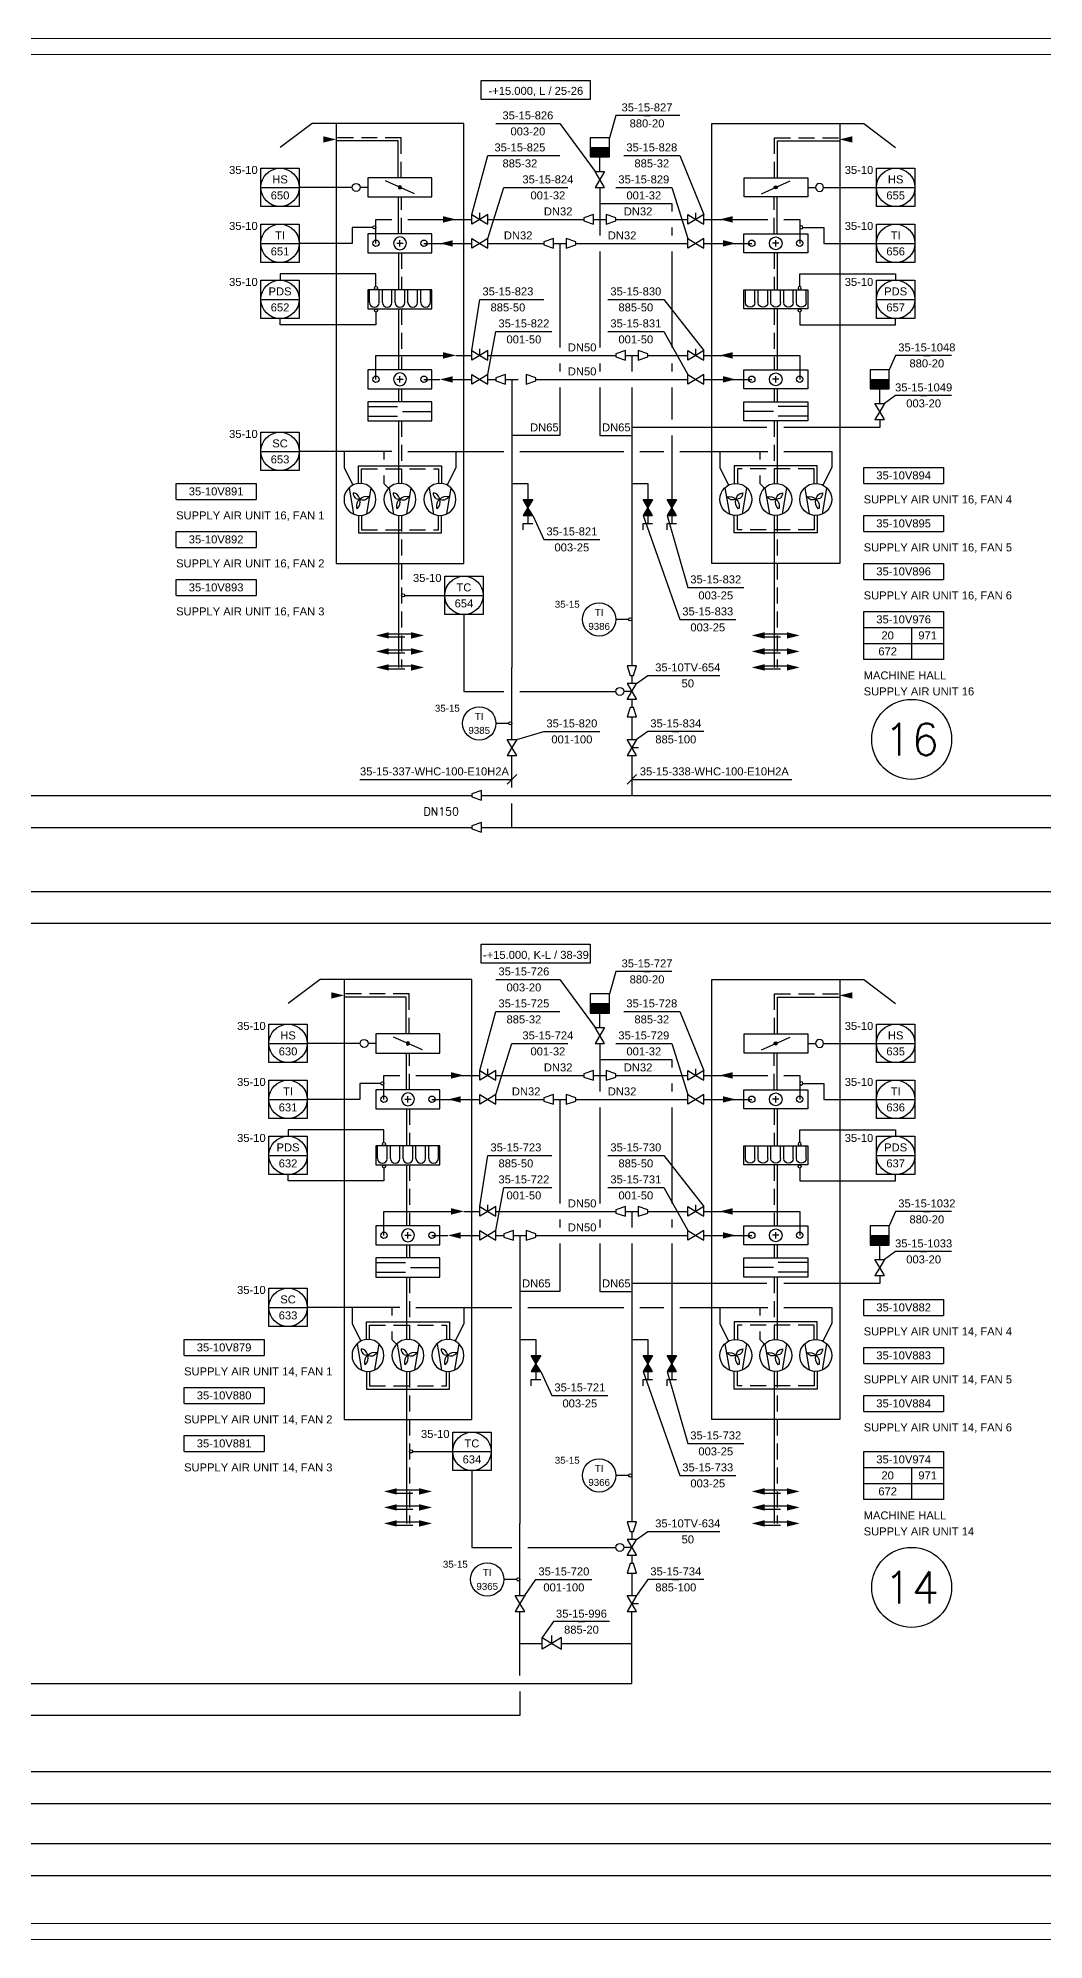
# Model space of a CAD drawing. Header units: millimetres. Extents: x 278 to 9444, y -5 to 599.
# Drawn here: x 5954 to 6269, y 0 to 594 of the extents above; entities that cross this region are included whole.
import ezdxf
from ezdxf.enums import TextEntityAlignment as Align

# ---------------------------------------------------------------- set-up
doc = ezdxf.new("R2010")
doc.units = ezdxf.units.MM
doc.header["$LTSCALE"] = 10
doc.header["$MEASUREMENT"] = 0
doc.linetypes.add('DASHED', pattern=[0.75, 0.5, -0.25])
for name, color, linetype in [('P-A-SHEET', 3, 'Continuous'), ('P-AIR', 7, 'Continuous'), ('P-CVPOS', 7, 'Continuous'), ('P-FAN_POS', 7, 'Continuous'), ('P-FITTINGS', 7, 'Continuous'), ('P-HEATING_WATER', 3, 'Continuous'), ('P-INSTRPOS', 7, 'Continuous'), ('P-INSTRPOS_TEXTS', 7, 'Continuous'), ('P-INSTRU', 7, 'Continuous'), ('P-LINEPOS', 7, 'Continuous'), ('P-OTHER', 7, 'Continuous'), ('P-PUMP_POS', 7, 'Continuous'), ('P-PUMPS', 7, 'Continuous'), ('P-SYMB', 7, 'Continuous'), ('P-TEXT', 7, 'Continuous'), ('P-UNIT', 7, 'Continuous'), ('P-VALVEPOS', 7, 'Continuous'), ('P-VENTS', 7, 'Continuous'), ('P-WATER', 3, 'Continuous')]:
    doc.layers.add(name, color=color, linetype=linetype)
doc.styles.add('ARIAL', font='arial.ttf')
doc.styles.add('ROMANS', font='ROMANS.SHX')

# ---------------------------------------------------------------- blocks, each defined once
blk = doc.blocks.new('P7A5102')
at = {"color": 0, "linetype": 'ByBlock'}
for p, q in [((3, 10), (-3, 10)), ((-3, 10), (-3, -10)), ((3, -10), (3, 10)), ((-1, 0), (1, 0)), ((0, 1), (0, -1)), ((-3, -10), (3, -10))]:
    blk.add_line(p, q, dxfattribs=at)
for start, end in [(90, 270), (270, 90)]:
    blk.add_arc((0, 0), 2, start, end, dxfattribs=at)
blk = doc.blocks.new('P7A5222')
at = {"color": 0, "linetype": 'ByBlock'}
for p, q in [((-1.5, 10), (-1.5, 0.77)), ((1.5, 10), (1.5, 0.77)), ((0, -0.74), (0, -10))]:
    blk.add_line(p, q, dxfattribs=at)
blk.add_lwpolyline([(-3, 10), (-3, -10), (3, -10), (3, 10)], close=True, dxfattribs=at)
blk = doc.blocks.new('P7A0214')
at = {"color": 0, "linetype": 'ByBlock'}
for p, q in [((-3.6, 3.4), (4.6, 2)), ((-3.6, -3.4), (4.6, -2))]:
    blk.add_line(p, q, dxfattribs=at)
blk.add_lwpolyline([(0, 5, 1), (0, -5, 1)], format="xyb", close=True, dxfattribs=at)
for centre, radius, start, end in [((1.93, 2), 2.83, 164.98288, 226.8997), ((-2.2, 0.83), 2.38, 337.75098, 53.61565), ((0.88, -2.55), 2.64, 39.79777, 109.4011), ((0.4, -2.57), 2.53, 99.09028, 170.90972), ((-2, -0.17), 2, 267.13759, 2.86241), ((2, 1.33), 2.44, 214.99202, 292.24902)]:
    blk.add_arc(centre, radius, start, end, dxfattribs=at)
blk = doc.blocks.new('P7A5202')
at = {"linetype": 'Continuous'}
h = blk.add_hatch(color=0, dxfattribs=at)
edge = h.paths.add_edge_path()
edge.add_arc((0, 0), 0.5, 270, 450)
edge.add_arc((0, 0), 0.5, 90, 270)
at = {"color": 0, "linetype": 'ByBlock'}
blk.add_line((-2, -4.5), (2, 4.5), dxfattribs=at)
blk.add_lwpolyline([(3, -9.92), (3, 10.08), (-3, 10.08), (-3, -9.92)], close=True, dxfattribs=at)
at = {"color": 0, "linetype": 'Continuous'}
for start, end in [(90, 270), (270, 90)]:
    blk.add_arc((0, 0), 0.5, start, end, dxfattribs=at)
blk = doc.blocks.new('P7A5106')
at = {"color": 0, "linetype": 'ByBlock'}
for p, q in [((3, 10), (-3, 10)), ((-3, 10), (-3, -10)), ((-1, 9.5), (3, 9.5)), ((-1, 6.5), (3, 6.5)), ((3, -10), (3, 10)), ((-1, 5.5), (3, 5.5)), ((-1, 2.5), (3, 2.5)), ((-1, 1.5), (3, 1.5)), ((-1, -1.5), (3, -1.5)), ((-1, -2.5), (3, -2.5)), ((-1, -5.5), (3, -5.5)), ((-3, -10), (3, -10)), ((-1, -6.5), (3, -6.5)), ((-1, -9.5), (3, -9.5))]:
    blk.add_line(p, q, dxfattribs=at)
for centre in [(-1, 8), (-1, 4), (-1, 0), (-1, -4), (-1, -8)]:
    blk.add_arc(centre, 1.5, 90, 270, dxfattribs=at)
blk = doc.blocks.new('P7A1305')
at = {"color": 0, "linetype": 'ByBlock'}
blk.add_solid([(-4, -1), (-4, 1), (0, 0)], dxfattribs=at)
blk = doc.blocks.new('P7A1210')
at = {"color": 0, "linetype": 'ByBlock'}
blk.add_lwpolyline([(-3, 1.5), (-3, -1.5), (0, -0.5), (0, 0.5)], close=True, dxfattribs=at)
blk = doc.blocks.new('P7A1100')
at = {"color": 0, "linetype": 'ByBlock'}
for points in [[(-3, -1.8), (-3, 1.8), (0, 0)], [(3, -1.8), (3, 1.8), (0, 0)]]:
    blk.add_lwpolyline(points, close=True, dxfattribs=at)
blk = doc.blocks.new('CVR4349')
at = {"color": 0, "linetype": 'Continuous'}
blk.add_lwpolyline([(-1.5, 4.5, -1), (1.5, 4.5, -1), (-1.5, 4.5)], format="xyb", close=True, dxfattribs=at)
blk.add_lwpolyline([(0, 0), (0, 3)], dxfattribs=at)
at = {"layer": 'P-VENTS', "color": 0, "linetype": 'Continuous'}
for points in [[(-3, -1.8), (-3, 1.8), (0, 0)], [(3, -1.8), (3, 1.8), (0, 0)]]:
    blk.add_lwpolyline(points, close=True, dxfattribs=at)
blk = doc.blocks.new('P7A1172')
at = {"color": 0, "linetype": 'ByBlock'}
blk.add_line((0, 0), (0, 2.5), dxfattribs=at)
for points in [[(-3, 1.8), (0, 0), (-3, -1.8)], [(0, 0), (3, -1.8), (3, 1.8)]]:
    blk.add_lwpolyline(points, close=True, dxfattribs=at)
blk = doc.blocks.new('P7A1208')
at = {"color": 0, "linetype": 'ByBlock'}
for p, q in [((-3, 0), (-3, -3)), ((3, -3), (3, 0)), ((-3, -3), (3, -3))]:
    blk.add_line(p, q, dxfattribs=at)
blk.add_lwpolyline([(3, 3), (-3, 3), (-3, 0), (3, 0)], close=True, dxfattribs=at)
blk.add_solid([(-3, 0), (3, 0), (-3, -3), (3, -3)], dxfattribs=at)
blk = doc.blocks.new('PRR4AF3')
h = blk.add_hatch(color=0)
h.dxf.hatch_style = 1
h.paths.add_polyline_path([(-3, -1.8), (-3, 1.8), (0, 0)])
h.paths.add_polyline_path([(3, -1.8), (3, 1.8), (0, 0)])
at = {"layer": 'P-VENTS', "color": 0, "linetype": 'Continuous'}
for points in [[(-3, -1.8), (-3, 1.8), (0, 0)], [(3, -1.8), (3, 1.8), (0, 0)]]:
    blk.add_lwpolyline(points, close=True, dxfattribs=at)
blk = doc.blocks.new('P7A1212')
at = {"color": 0, "linetype": 'ByBlock'}
for p, q in [((0, -1.5), (0, 1.5)), ((2, -1.5), (0, -1.5))]:
    blk.add_line(p, q, dxfattribs=at)
blk = doc.blocks.new('PPI_1204A')
at = {"color": 0, "linetype": 'ByBlock'}
for p, q in [((-6, -6), (-6, 6)), ((-6, 6), (6, 6)), ((6, 6), (6, -6)), ((-6, 0), (6, 0)), ((6, -6), (-6, -6))]:
    blk.add_line(p, q, dxfattribs=at)
blk.add_circle((0, 0), 6, dxfattribs=at)
blk = doc.blocks.new('PPI_0101B')
at = {"color": 0, "linetype": 'ByBlock'}
blk.add_line((0, 1), (0, 5), dxfattribs=at)
blk.add_circle((0, 0.5), 0.5, dxfattribs=at)
blk = doc.blocks.new('PPI_0900A')
at = {"color": 0, "linetype": 'ByBlock'}
blk.add_line((-1, 0), (1, 0), dxfattribs=at)
blk = doc.blocks.new('PPI_1200A')
at = {"color": 0, "linetype": 'ByBlock'}
blk.add_circle((0, 0), 6, dxfattribs=at)
blk = doc.blocks.new('PPI_1000A')
at = {"color": 0, "linetype": 'ByBlock'}
blk.add_line((-1, 0), (1, 0), dxfattribs=at)
blk = doc.blocks.new('PPI_1100A')
at = {"color": 0, "linetype": 'ByBlock'}
blk.add_line((0, 0), (2, 0), dxfattribs=at)
blk = doc.blocks.new('P7A1304')
at = {"color": 0, "linetype": 'ByBlock'}
blk.add_line((1.5, 1.5), (-1.5, -1.5), dxfattribs=at)
blk = doc.blocks.new('PPI_0601A-25')
at = {"color": 0, "linetype": 'ByBlock'}
for p, q in [((0, 0), (25, 0)), ((0, -15), (0, 0)), ((25, 0), (25, -15)), ((0, -5), (25, -5)), ((15, -5), (15, -15)), ((0, -10), (25, -10)), ((25, -15), (0, -15))]:
    blk.add_line(p, q, dxfattribs=at)
blk = doc.blocks.new('PPI_060AA-25')
at = {"color": 0, "linetype": 'ByBlock'}
for p, q in [((0, -5), (0, 0)), ((0, 0), (25, 0)), ((25, 0), (25, -5)), ((0, -5), (25, -5))]:
    blk.add_line(p, q, dxfattribs=at)

msp = doc.modelspace()

# ---------------------------------------------------------------- linework, layer by layer
at = {"layer": 'P-A-SHEET', "color": 7, "const_width": 0.35}
for points in [[(282.5, 0), (9438.5, 0), (9438.5, 594), (282.5, 594)], [(287.5, 5), (9433.5, 5), (9433.5, 589), (287.5, 589)]]:
    msp.add_lwpolyline(points, close=True, dxfattribs=at)
at = {"layer": 'P-AIR', "linetype": 'DASHED'}
for points in [[(6067.92, 550.5), (6067.92, 563), (6047.5, 563)], [(6184.58, 550.5), (6184.58, 563), (6205, 563)], [(6068, 533), (6068, 544.5)], [(6184.5, 533), (6184.5, 544.5)], [(6068, 527.04), (6068, 515.54)], [(6184.5, 527.04), (6184.5, 515.54)], [(6068, 509.54), (6068, 490.54)], [(6184.5, 509.54), (6184.5, 490.54)], [(6068, 484.54), (6068, 480.5)], [(6184.5, 484.54), (6184.5, 480.5)], [(6068, 474.5), (6068, 454.97)], [(6184.5, 474.5), (6184.5, 454.97)], [(6055.5, 455), (6055.5, 459.5), (6079.5, 459.5), (6079.5, 455)], [(6197, 455), (6197, 459.5), (6173, 459.5), (6173, 455)], [(6055.5, 445), (6055.5, 440.5), (6079.5, 440.5), (6079.5, 445)], [(6068, 445), (6068, 397.5)], [(6197, 445), (6197, 440.5), (6173, 440.5), (6173, 445)], [(6185.5, 445), (6185.5, 397.5)], [(6064, 407), (6071, 407)], [(6181.5, 407), (6188.5, 407)], [(6064, 402), (6071, 402)], [(6181.5, 402), (6188.5, 402)], [(6064, 397), (6071, 397)], [(6181.5, 397), (6188.5, 397)], [(6070.42, 283), (6070.42, 295.5), (6050, 295.5)], [(6184.58, 283), (6184.58, 295.5), (6205, 295.5)], [(6070.5, 265.5), (6070.5, 277)], [(6184.5, 265.5), (6184.5, 277)], [(6070.5, 259.54), (6070.5, 248.04)], [(6184.5, 259.54), (6184.5, 248.04)], [(6070.5, 242.04), (6070.5, 223.04)], [(6184.5, 242.04), (6184.5, 223.04)], [(6070.5, 217.04), (6070.5, 213)], [(6184.5, 217.04), (6184.5, 213)], [(6070.5, 207), (6070.5, 187.47)], [(6184.5, 207), (6184.5, 187.47)], [(6058, 187.5), (6058, 192), (6082, 192), (6082, 187.5)], [(6197, 187.5), (6197, 192), (6173, 192), (6173, 187.5)], [(6058, 177.5), (6058, 173), (6082, 173), (6082, 177.5)], [(6070.5, 177.5), (6070.5, 130)], [(6197, 177.5), (6197, 173), (6173, 173), (6173, 177.5)], [(6185.5, 177.5), (6185.5, 130)], [(6066.5, 139.5), (6073.5, 139.5)], [(6181.5, 139.5), (6188.5, 139.5)], [(6066.5, 134.5), (6073.5, 134.5)], [(6181.5, 134.5), (6188.5, 134.5)], [(6066.5, 129.5), (6073.5, 129.5)], [(6181.5, 129.5), (6188.5, 129.5)]]:
    msp.add_lwpolyline(points, dxfattribs=at)
at = {"layer": 'P-AIR'}
for points in [[(6066.92, 550.5), (6066.92, 562), (6047.5, 562)], [(6185.58, 550.5), (6185.58, 562), (6205, 562)], [(6067, 533), (6067, 544.5)], [(6185.5, 533), (6185.5, 544.5)], [(6067, 527.04), (6067, 515.54)], [(6185.5, 527.04), (6185.5, 515.54)], [(6067, 509.54), (6067, 490.54)], [(6185.5, 509.54), (6185.5, 490.54)], [(6067, 484.54), (6067, 480.5)], [(6185.5, 484.54), (6185.5, 480.5)], [(6067, 474.5), (6067, 454.97)], [(6185.5, 474.5), (6185.5, 454.97)], [(6054.5, 455), (6054.5, 460.5), (6080.5, 460.5), (6080.5, 455)], [(6198, 455), (6198, 460.5), (6172, 460.5), (6172, 455)], [(6054.5, 445), (6054.5, 439.5), (6080.5, 439.5), (6080.5, 445)], [(6067, 445), (6067, 397.5)], [(6198, 445), (6198, 439.5), (6172, 439.5), (6172, 445)], [(6184.5, 445), (6184.5, 397.5)], [(6064, 408), (6071, 408)], [(6181.5, 408), (6188.5, 408)], [(6064, 403), (6071, 403)], [(6181.5, 403), (6188.5, 403)], [(6064, 398), (6071, 398)], [(6181.5, 398), (6188.5, 398)], [(6069.42, 283), (6069.42, 294.5), (6050, 294.5)], [(6185.58, 283), (6185.58, 294.5), (6205, 294.5)], [(6069.5, 265.5), (6069.5, 277)], [(6185.5, 265.5), (6185.5, 277)], [(6069.5, 259.54), (6069.5, 248.04)], [(6185.5, 259.54), (6185.5, 248.04)], [(6069.5, 242.04), (6069.5, 223.04)], [(6185.5, 242.04), (6185.5, 223.04)], [(6069.5, 217.04), (6069.5, 213)], [(6185.5, 217.04), (6185.5, 213)], [(6069.5, 207), (6069.5, 187.47)], [(6185.5, 207), (6185.5, 187.47)], [(6057, 187.5), (6057, 193), (6083, 193), (6083, 187.5)], [(6198, 187.5), (6198, 193), (6172, 193), (6172, 187.5)], [(6057, 177.5), (6057, 172), (6083, 172), (6083, 177.5)], [(6069.5, 177.5), (6069.5, 130)], [(6198, 177.5), (6198, 172), (6172, 172), (6172, 177.5)], [(6184.5, 177.5), (6184.5, 130)], [(6066.5, 140.5), (6073.5, 140.5)], [(6181.5, 140.5), (6188.5, 140.5)], [(6066.5, 135.5), (6073.5, 135.5)], [(6181.5, 135.5), (6188.5, 135.5)], [(6066.5, 130.5), (6073.5, 130.5)], [(6181.5, 130.5), (6188.5, 130.5)]]:
    msp.add_lwpolyline(points, dxfattribs=at)
at = {"layer": 'P-CVPOS'}
for points in [[(6141.5, 392.5), (6145, 395), (6167.5, 395)], [(6141.5, 125), (6145, 127.5), (6167.5, 127.5)]]:
    msp.add_lwpolyline(points, dxfattribs=at)
at = {"layer": 'P-HEATING_WATER'}
for points in [[(6130, 552.5), (6130, 557.5)], [(6217.5, 480), (6217.5, 485)], [(6130, 285), (6130, 290)], [(6217.5, 212.5), (6217.5, 217.5)]]:
    msp.add_lwpolyline(points, dxfattribs=at)
at = {"layer": 'P-INSTRPOS'}
for points in [[(6052.5, 547.5), (6036, 547.5)], [(6200, 547.5), (6216.5, 547.5)], [(6055, 535), (6052.5, 535), (6052.5, 530), (6036, 530)], [(6197.5, 535), (6200, 535), (6200, 530), (6216.5, 530)], [(6060, 520.54), (6030, 520.54), (6030, 518.5)], [(6192.5, 520.54), (6222.5, 520.54), (6222.5, 518.5)], [(6060, 504.54), (6030, 504.54), (6030, 506.5)], [(6192.5, 504.54), (6222.5, 504.54), (6222.5, 506.5)], [(6065, 465), (6036, 465)], [(6072.5, 420), (6081.5, 420)], [(6087.5, 414), (6087.5, 390), (6100, 390)], [(6055, 280), (6038.5, 280)], [(6200, 280), (6216.5, 280)], [(6057.5, 267.5), (6055, 267.5), (6055, 262.5), (6038.5, 262.5)], [(6197.5, 267.5), (6200, 267.5), (6200, 262.5), (6216.5, 262.5)], [(6062.5, 253.04), (6032.5, 253.04), (6032.5, 251)], [(6192.5, 253.04), (6222.5, 253.04), (6222.5, 251)], [(6062.5, 237.04), (6032.5, 237.04), (6032.5, 239)], [(6192.5, 237.04), (6222.5, 237.04), (6222.5, 239)], [(6067.5, 197.5), (6038.5, 197.5)], [(6075, 152.5), (6084, 152.5)], [(6090, 146.5), (6090, 122.5), (6102.5, 122.5)]]:
    msp.add_lwpolyline(points, dxfattribs=at)
at = {"layer": 'P-INSTRU'}
for centre in [(6060, 530.04), (6075, 530.04), (6177.5, 530.04), (6192.5, 530.04), (6060, 487.54), (6075, 487.54), (6177.5, 487.54), (6192.5, 487.54), (6062.5, 262.54), (6077.5, 262.54), (6177.5, 262.54), (6192.5, 262.54), (6062.5, 220.04), (6077.5, 220.04), (6177.5, 220.04), (6192.5, 220.04)]:
    msp.add_circle(centre, 1, dxfattribs=at)
at = {"layer": 'P-OTHER'}
for points in [[(6092.9, 580.93), (6126.94, 580.93), (6126.94, 575), (6092.9, 575), (6092.9, 580.93)], [(6097.5, 567.5), (6117.5, 567.5), (6128.5, 552.5)], [(6155, 570), (6135, 570), (6133, 563)], [(6137.5, 557.5), (6155, 557.5), (6162.5, 539)], [(6135, 547.5), (6152.5, 547.5), (6157.5, 531.5)], [(6132.5, 512.5), (6150, 512.5), (6162.5, 496.5)], [(6132.5, 502.5), (6150, 502.5), (6157.5, 489)], [(6240, 495), (6222.5, 495), (6220.5, 490.5)], [(6240, 482.5), (6222.5, 482.5), (6219, 480)], [(6050, 465), (6050, 460), (6052.76, 454.47)], [(6062.5, 465), (6062.5, 462.5)], [(6070, 465), (6085, 465), (6085, 460), (6082.24, 454.47)], [(6070, 465), (6100, 465)], [(6105, 465), (6137.5, 465)], [(6142.5, 465), (6150, 465)], [(6155, 465), (6182.5, 465)], [(6167.5, 465), (6167.5, 460), (6170.26, 454.47)], [(6180, 465), (6180, 462.5)], [(6187.5, 465), (6202.5, 465), (6202.5, 460), (6199.74, 454.47)], [(6062.5, 457.5), (6062.5, 455), (6063.96, 453.54)], [(6180, 457.5), (6180, 455), (6181.46, 453.54)], [(6105, 390), (6135, 390)], [(6162.5, 377.5), (6145, 377.5), (6141.5, 375)], [(6055, 362.5), (6102.5, 362.5)], [(6140, 362.5), (6190, 362.5)], [(6092.9, 311.04), (6126.94, 311.04), (6126.94, 305.11), (6092.9, 305.11), (6092.9, 311.04)], [(6097.5, 300), (6117.5, 300), (6128.5, 285)], [(6152.5, 302.5), (6135, 302.5), (6133, 295.5)], [(6137.5, 290), (6155, 290), (6162.5, 271.5)], [(6135, 280), (6152.5, 280), (6157.5, 264)], [(6132.5, 245), (6150, 245), (6162.5, 229)], [(6132.5, 235), (6150, 235), (6157.5, 221.5)], [(6240, 227.5), (6222.5, 227.5), (6220.5, 223)], [(6240, 215), (6222.5, 215), (6219, 212.5)], [(6052.5, 197.5), (6052.5, 192.5), (6055.26, 186.97)], [(6065, 197.5), (6065, 195)], [(6072.5, 197.5), (6087.5, 197.5), (6087.5, 192.5), (6084.74, 186.97)], [(6072.5, 197.5), (6102.5, 197.5)], [(6107.5, 197.5), (6137.5, 197.5)], [(6142.5, 197.5), (6150, 197.5)], [(6155, 197.5), (6182.5, 197.5)], [(6167.5, 197.5), (6167.5, 192.5), (6170.26, 186.97)], [(6180, 197.5), (6180, 195)], [(6187.5, 197.5), (6202.5, 197.5), (6202.5, 192.5), (6199.74, 186.97)], [(6065, 190), (6065, 187.5), (6066.46, 186.04)], [(6180, 190), (6180, 187.5), (6181.46, 186.04)], [(6107.5, 122.5), (6135, 122.5)], [(6162.5, 112.5), (6145, 112.5), (6141.5, 107.5)], [(6133, 99.3), (6115.5, 99.3), (6112, 94.3)]]:
    msp.add_lwpolyline(points, dxfattribs=at)
at = {"layer": 'P-OTHER', "color": 0, "linetype": 'Continuous'}
for points in [[(6053.8, 546.25, -1), (6053.8, 548.75, -1), (6053.8, 546.25)], [(6198.7, 546.25, 1), (6198.7, 548.75, 1), (6198.7, 546.25)], [(6056.3, 278.75, -1), (6056.3, 281.25, -1), (6056.3, 278.75)], [(6198.7, 278.75, 1), (6198.7, 281.25, 1), (6198.7, 278.75)]]:
    msp.add_lwpolyline(points, format="xyb", close=True, dxfattribs=at)
for points in [[(6057.42, 547.5), (6055.05, 547.5)], [(6195.08, 547.5), (6197.45, 547.5)], [(6059.92, 280), (6057.55, 280)], [(6195.08, 280), (6197.45, 280)]]:
    msp.add_lwpolyline(points, dxfattribs=at)
at = {"layer": 'P-OTHER'}
for centre in [(6227.5, 375), (6227.5, 110)]:
    msp.add_circle(centre, 12.5, dxfattribs=at)
at = {"layer": 'P-UNIT'}
for points in [[(6047.5, 567.5), (6040, 567.5), (6030, 560)], [(6205, 567.5), (6212.5, 567.5), (6222.5, 560)], [(6050, 300), (6042.5, 300), (6032.5, 292.5)], [(6205, 300), (6212.5, 300), (6222.5, 292.5)]]:
    msp.add_lwpolyline(points, dxfattribs=at)
for points in [[(6087.5, 430), (6087.5, 567.5), (6047.5, 567.5), (6047.5, 430)], [(6165, 430), (6165, 567.5), (6205, 567.5), (6205, 430)], [(6090, 162.5), (6090, 300), (6050, 300), (6050, 162.5)], [(6165, 162.5), (6165, 300), (6205, 300), (6205, 162.5)]]:
    msp.add_lwpolyline(points, close=True, dxfattribs=at)
at = {"layer": 'P-VALVEPOS'}
for points in [[(6090, 539), (6095, 557.5), (6117.5, 557.5)], [(6095, 531.5), (6100, 547.5), (6120, 547.5)], [(6090, 496.5), (6092.5, 512.5), (6112.5, 512.5)], [(6095, 489), (6097.5, 502.5), (6115, 502.5)], [(6109, 445), (6112.5, 437.5), (6130, 437.5)], [(6143.5, 445), (6155, 412.5), (6172.5, 412.5)], [(6151, 445), (6157.5, 422.5), (6175, 422.5)], [(6104, 375), (6112.5, 377.5), (6130, 377.5)], [(6092.5, 271.5), (6097.5, 290), (6117.5, 290)], [(6097.5, 264), (6102.5, 280), (6120, 280)], [(6092.5, 229), (6095, 245), (6115, 245)], [(6097.5, 221.5), (6100, 235), (6115, 235)], [(6111.5, 177.5), (6115, 170), (6132.5, 170)], [(6143.5, 177.5), (6155, 145), (6172.5, 145)], [(6151, 177.5), (6157.5, 155), (6175, 155)], [(6106.5, 107.5), (6110, 112.5), (6127.5, 112.5)]]:
    msp.add_lwpolyline(points, dxfattribs=at)
at = {"layer": 'P-WATER'}
for points in [[(6130, 547.5), (6130, 537.5)], [(6130, 542.5), (6152.5, 542.5), (6152.5, 540)], [(6060, 530), (6060, 537.5), (6065, 537.5)], [(6070, 537.5), (6090, 537.5)], [(6095, 537.5), (6125, 537.5)], [(6128, 537.5), (6132, 537.5)], [(6130, 537.5), (6130, 532.5)], [(6135, 537.5), (6157.5, 537.5)], [(6152.5, 535), (6152.5, 532.5)], [(6162.5, 537.5), (6182.5, 537.5)], [(6187.5, 537.5), (6192.5, 537.5), (6192.5, 530)], [(6075, 530), (6090, 530)], [(6095, 530), (6112.5, 530)], [(6115.5, 530), (6119.5, 530)], [(6117.5, 530), (6117.5, 497.5)], [(6122.5, 530), (6157.5, 530)], [(6162.5, 530), (6177.5, 530)], [(6130, 527.5), (6130, 497.5)], [(6152.5, 527.5), (6152.5, 497.5)], [(6060, 487.5), (6060, 495), (6081, 495)], [(6085, 495), (6090, 495)], [(6095, 495), (6135, 495)], [(6138, 495), (6142, 495)], [(6140, 495), (6140, 490)], [(6145, 495), (6157.5, 495)], [(6162.5, 495), (6192.5, 495), (6192.5, 487.5)], [(6075, 487.5), (6080, 487.5)], [(6084, 487.5), (6090, 487.5)], [(6095, 487.5), (6097.5, 487.5)], [(6100.5, 487.5), (6104.5, 487.5)], [(6102.5, 487.5), (6102.5, 397.5)], [(6110, 487.5), (6157.5, 487.5)], [(6117.5, 492.5), (6117.5, 490)], [(6130, 492.5), (6130, 490)], [(6152.5, 492.5), (6152.5, 490)], [(6162.5, 487.5), (6177.5, 487.5)], [(6117.5, 485), (6117.5, 470)], [(6130, 485), (6130, 470)], [(6140, 485), (6140, 470)], [(6152.5, 485), (6152.5, 475)], [(6117.5, 470), (6102.5, 470)], [(6130, 470), (6140, 470)], [(6182.26, 472.5), (6140, 472.5)], [(6140, 470), (6140, 398)], [(6152.5, 470), (6152.5, 450)], [(6217.5, 475), (6217.5, 472.5), (6187.5, 472.5)], [(6102.5, 455), (6107.5, 455), (6107.5, 450)], [(6140, 455), (6145, 455), (6145, 450)], [(6107.5, 445), (6107.5, 442.5)], [(6145, 445), (6145, 442.5)], [(6152.5, 445), (6152.5, 442.5)], [(6102.5, 375), (6102.5, 397.5)], [(6140, 395), (6140, 392.5)], [(6140, 387.5), (6140, 385)], [(6140, 382), (6140, 375)], [(6102.5, 360), (6102.5, 370)], [(6140, 370), (6140, 357.5)], [(5468, 357.5), (6090, 357.5)], [(6093, 357.5), (6290, 357.5)], [(6102.5, 347.5), (6102.5, 355)], [(5468, 347.5), (6090, 347.5)], [(6093, 347.5), (6300, 347.5)], [(5017.5, 327.5), (6620, 327.5)], [(6620, 317.5), (5007.5, 317.5)], [(6130, 280), (6130, 270)], [(6130, 275), (6152.5, 275), (6152.5, 272.5)], [(6062.5, 262.5), (6062.5, 270), (6067.5, 270)], [(6072.5, 270), (6092.5, 270)], [(6097.5, 270), (6125, 270)], [(6128, 270), (6132, 270)], [(6130, 270), (6130, 265)], [(6135, 270), (6157.5, 270)], [(6152.5, 267.5), (6152.5, 265)], [(6162.5, 270), (6182.5, 270)], [(6187.5, 270), (6192.5, 270), (6192.5, 262.5)], [(6077.5, 262.5), (6092.5, 262.5)], [(6097.5, 262.5), (6112.5, 262.5)], [(6115.5, 262.5), (6119.5, 262.5)], [(6117.5, 262.5), (6117.5, 230)], [(6122.5, 262.5), (6157.5, 262.5)], [(6162.5, 262.5), (6177.5, 262.5)], [(6130, 260), (6130, 230)], [(6152.5, 260), (6152.5, 230)], [(6062.5, 220), (6062.5, 227.5), (6083.5, 227.5)], [(6087.5, 227.5), (6092.5, 227.5)], [(6097.5, 227.5), (6135, 227.5)], [(6138, 227.5), (6142, 227.5)], [(6140, 227.5), (6140, 222.5)], [(6145, 227.5), (6157.5, 227.5)], [(6162.5, 227.5), (6192.5, 227.5), (6192.5, 220)], [(6077.5, 220), (6082.5, 220)], [(6086.5, 220), (6092.5, 220)], [(6097.5, 220), (6100, 220)], [(6103, 220), (6107, 220)], [(6105, 220), (6105, 130)], [(6110, 220), (6157.5, 220)], [(6117.5, 225), (6117.5, 222.5)], [(6130, 225), (6130, 222.5)], [(6152.5, 225), (6152.5, 222.5)], [(6162.5, 220), (6177.5, 220)], [(6117.5, 217.5), (6117.5, 202.5)], [(6130, 217.5), (6130, 202.5)], [(6140, 217.5), (6140, 202.5)], [(6152.5, 217.5), (6152.5, 182.5)], [(6117.5, 202.5), (6105, 202.5)], [(6130, 202.5), (6140, 202.5)], [(6182.26, 205), (6140, 205)], [(6140, 202.5), (6140, 130.5)], [(6217.5, 207.5), (6217.5, 205), (6187.5, 205)], [(6105, 187.5), (6110, 187.5), (6110, 182.5)], [(6140, 187.5), (6145, 187.5), (6145, 182.5)], [(6110, 177.5), (6110, 175)], [(6145, 177.5), (6145, 175)], [(6152.5, 177.5), (6152.5, 175)], [(6105, 107.5), (6105, 130)], [(6140, 127.5), (6140, 125)], [(6140, 120), (6140, 117.5)], [(5652.5, 67.5), (5652.5, 52.5), (6290, 52.5), (6290, 117.5), (6455, 117.5)], [(6140, 114.5), (6140, 107.5)], [(5642.5, 70), (5642.5, 42.5), (6300, 42.5), (6300, 107.5), (6455, 107.5)], [(5842.5, 80), (6140, 80), (6140, 102.5)], [(6105, 87.5), (6105, 102.5)], [(6105, 82.5), (6105, 102.5)], [(6105, 92.5), (6112, 92.5)], [(6118, 92.5), (6140, 92.5)], [(3398, 20), (6805, 20), (6805, 88.7)], [(6105, 77.5), (6105, 70), (5842.5, 70)], [(3398, 30), (6788.5, 30)]]:
    msp.add_lwpolyline(points, dxfattribs=at)

# ---------------------------------------------------------------- block references
at = {"layer": 'P-CVPOS', "color": 140}
for p in [(6157.5, 395), (6157.5, 127.5)]:
    msp.add_blockref('PPI_1000A', p, dxfattribs=at)
at = {"layer": 'P-FAN_POS', "color": 140}
for name, p in [('PPI_060AA-25', (6212.5, 460)), ('PPI_060AA-25', (5997.5, 455)), ('PPI_060AA-25', (5997.5, 440)), ('PPI_060AA-25', (6212.5, 445)), ('PPI_060AA-25', (6212.5, 430)), ('PPI_060AA-25', (5997.5, 425)), ('PPI_0601A-25', (6212.5, 415)), ('PPI_060AA-25', (6212.5, 200)), ('PPI_060AA-25', (6000, 187.5)), ('PPI_060AA-25', (6212.5, 185)), ('PPI_060AA-25', (6000, 172.5)), ('PPI_060AA-25', (6212.5, 170)), ('PPI_060AA-25', (6000, 157.5)), ('PPI_0601A-25', (6212.5, 152.5))]:
    msp.add_blockref(name, p, dxfattribs=at)
at = {"layer": 'P-FITTINGS'}
for p, rotation in [((6125, 537.5), 180), ((6112.5, 530), 180), ((6135, 495), 180), ((6097.5, 487.5), 180), ((6097.5, 487.5), 180), ((6140, 395), 270), ((6140, 385), 89.99999999999999), ((6090, 357.5), 180), ((6090, 347.5), 180), ((6125, 270), 180), ((6112.5, 262.5), 180), ((6135, 227.5), 180), ((6100, 220), 180), ((6100, 220), 180), ((6140, 127.5), 270), ((6140, 117.5), 89.99999999999999)]:
    msp.add_blockref('P7A1210', p, dxfattribs=dict(at, rotation=rotation))
for p in [(6135, 537.5), (6122.5, 530), (6145, 495), (6110, 487.5), (6110, 487.5), (6135, 270), (6122.5, 262.5), (6145, 227.5), (6110, 220), (6110, 220)]:
    msp.add_blockref('P7A1210', p, dxfattribs=at)
at = {"layer": 'P-INSTRPOS', "color": 140}
for p in [(6030, 547.5), (6222.5, 547.5), (6030, 530), (6222.5, 530), (6030, 512.5), (6222.5, 512.5), (6030, 465), (6087.5, 420), (6032.5, 280), (6222.5, 280), (6032.5, 262.5), (6222.5, 262.5), (6032.5, 245), (6222.5, 245), (6032.5, 197.5), (6090, 152.5)]:
    msp.add_blockref('PPI_1204A', p, dxfattribs=at)
at = {"layer": 'P-INSTRPOS', "color": 140, "xscale": 0.87, "yscale": 0.87, "zscale": 0.87}
for p in [(6129.78, 412.5), (6092.28, 380), (6129.78, 145), (6094.78, 112.5)]:
    msp.add_blockref('PPI_1200A', p, dxfattribs=at)
at = {"layer": 'P-INSTRU', "color": 140}
for p, rotation in [((6060, 535), 90), ((6060, 509.54), 180), ((6192.5, 509.54), 180), ((6068, 420), 270), ((6140, 412.5), 90), ((6102.5, 380), 90), ((6062.5, 267.5), 90), ((6062.5, 242.04), 180), ((6192.5, 242.04), 180), ((6070.5, 152.5), 270), ((6140, 145), 90), ((6105, 112.5), 90)]:
    msp.add_blockref('PPI_0101B', p, dxfattribs=dict(at, rotation=rotation))
at = {"layer": 'P-INSTRU', "color": 140, "xscale": -1, "rotation": 270}
for p in [(6192.5, 535), (6192.5, 267.5)]:
    msp.add_blockref('PPI_0101B', p, dxfattribs=at)
at = {"layer": 'P-INSTRU', "color": 140}
for p in [(6060, 515.54), (6062.5, 248.04)]:
    msp.add_blockref('PPI_0101B', p, dxfattribs=at)
at = {"layer": 'P-INSTRU', "color": 140, "xscale": -1}
for p in [(6192.5, 515.54), (6192.5, 248.04)]:
    msp.add_blockref('PPI_0101B', p, dxfattribs=at)
at = {"layer": 'P-LINEPOS', "color": 140}
for p in [(6055, 362.5), (6142.5, 362.5)]:
    msp.add_blockref('PPI_1100A', p, dxfattribs=at)
at = {"layer": 'P-PUMPS', "rotation": 270}
for p in [(6055, 450), (6067.5, 450), (6080, 450), (6057.5, 182.5), (6070, 182.5), (6082.5, 182.5)]:
    msp.add_blockref('P7A0214', p, dxfattribs=at)
at = {"layer": 'P-PUMPS', "xscale": -1}
for p, rotation in [((6172.5, 450), 89.99999999999999), ((6185, 450), 89.99999999999999), ((6197.5, 450), 89.99999999999999), ((6172.5, 182.5), 89.99999999999997), ((6185, 182.5), 89.99999999999997), ((6197.5, 182.5), 89.99999999999997)]:
    msp.add_blockref('P7A0214', p, dxfattribs=dict(at, rotation=rotation))
at = {"layer": 'P-SYMB'}
for name, p in [('P7A1305', (6047.5, 562.5)), ('P7A1208', (6130, 560)), ('P7A1305', (6085, 537.5)), ('P7A1305', (6085, 495)), ('P7A1208', (6217.5, 487.5)), ('P7A1305', (6075, 407.5)), ('P7A1305', (6192.5, 407.5)), ('P7A1305', (6075, 402.5)), ('P7A1305', (6075, 397.5)), ('P7A1305', (6192.5, 402.5)), ('P7A1305', (6192.5, 397.5)), ('P7A1304', (6102.5, 362.5)), ('P7A1304', (6140, 362.5)), ('P7A1305', (6050, 295)), ('P7A1208', (6130, 292.5)), ('P7A1305', (6087.5, 270)), ('P7A1305', (6087.5, 227.5)), ('P7A1208', (6217.5, 220)), ('P7A1305', (6077.5, 140)), ('P7A1305', (6192.5, 140)), ('P7A1305', (6077.5, 135)), ('P7A1305', (6077.5, 130)), ('P7A1305', (6192.5, 135)), ('P7A1305', (6192.5, 130))]:
    msp.add_blockref(name, p, dxfattribs=at)
at = {"layer": 'P-SYMB', "xscale": -1}
for p in [(6205, 562.5), (6167.5, 537.5), (6167.5, 495), (6205, 295), (6167.5, 270), (6167.5, 227.5)]:
    msp.add_blockref('P7A1305', p, dxfattribs=at)
at = {"layer": 'P-SYMB'}
for name, p, rotation in [('P7A5202', (6067.5, 547.5), 90), ('P7A5102', (6067.5, 530.04), 90), ('P7A1305', (6080, 530), 180), ('P7A5106', (6067.5, 512.54), 90), ('P7A5102', (6067.5, 487.54), 90), ('P7A1305', (6080, 487.5), 180), ('P7A5222', (6067.5, 477.5), 90), ('P7A1212', (6107.5, 442.5), 270), ('P7A1212', (6145, 442.5), 270), ('P7A1212', (6152.5, 442.5), 270), ('P7A1305', (6060, 407.5), 180), ('P7A1305', (6177.5, 407.5), 180), ('P7A1305', (6060, 402.5), 180), ('P7A1305', (6060, 397.5), 180), ('P7A1305', (6177.5, 402.5), 180), ('P7A1305', (6177.5, 397.5), 180), ('P7A5202', (6070, 280), 90), ('P7A5102', (6070, 262.54), 90), ('P7A1305', (6082.5, 262.5), 180), ('P7A5106', (6070, 245.04), 90), ('P7A5102', (6070, 220.04), 90), ('P7A1305', (6082.5, 220), 180), ('P7A5222', (6070, 210), 90), ('P7A1212', (6110, 175), 270), ('P7A1212', (6145, 175), 270), ('P7A1212', (6152.5, 175), 270), ('P7A1305', (6062.5, 140), 180), ('P7A1305', (6177.5, 140), 180), ('P7A1305', (6062.5, 135), 180), ('P7A1305', (6062.5, 130), 180), ('P7A1305', (6177.5, 135), 180), ('P7A1305', (6177.5, 130), 180)]:
    msp.add_blockref(name, p, dxfattribs=dict(at, rotation=rotation))
at = {"layer": 'P-SYMB', "xscale": -1}
for name, p, rotation in [('P7A5202', (6185, 547.5), 270), ('P7A1305', (6172.5, 530), 180), ('P7A5102', (6185, 530.04), 270), ('P7A5106', (6185, 512.54), 270), ('P7A1305', (6172.5, 487.5), 180), ('P7A5102', (6185, 487.54), 270), ('P7A5222', (6185, 477.5), 270), ('P7A5202', (6185, 280), 270), ('P7A1305', (6172.5, 262.5), 180), ('P7A5102', (6185, 262.54), 270), ('P7A5106', (6185, 245.04), 270), ('P7A1305', (6172.5, 220), 180), ('P7A5102', (6185, 220.04), 270), ('P7A5222', (6185, 210), 270)]:
    msp.add_blockref(name, p, dxfattribs=dict(at, rotation=rotation))
at = {"layer": 'P-VALVEPOS', "color": 140}
for p in [(6107.5, 567.5), (6144.75, 570), (6105, 557.5), (6146.25, 557.5), (6113.75, 547.5), (6143.75, 547.5), (6101.25, 512.5), (6141.25, 512.5), (6106.25, 502.5), (6141.25, 502.5), (6232.25, 495), (6231.25, 482.5), (6121.25, 437.5), (6166.25, 422.5), (6163.75, 412.5), (6121.25, 377.5), (6153.75, 377.5), (6106.25, 300), (6144.75, 302.5), (6106.25, 290), (6146.25, 290), (6113.75, 280), (6143.75, 280), (6103.75, 245), (6141.25, 245), (6106.25, 235), (6141.25, 235), (6232.25, 227.5), (6231.25, 215), (6123.75, 170), (6166.25, 155), (6163.75, 145), (6118.75, 112.5), (6153.75, 112.5), (6124.25, 99.3)]:
    msp.add_blockref('PPI_0900A', p, dxfattribs=at)
at = {"layer": 'P-VENTS'}
for name, p, xscale, yscale, zscale, rotation in [('P7A1100', (6130, 550), 0.8333333333333144, 0.8333333333333144, 0.8333333333333144, 270), ('P7A1100', (6217.5, 477.5), 0.8333333333333144, 0.8333333333333144, 0.8333333333333144, 270), ('PRR4AF3', (6107.5, 447.5), 0.8333333333339399, 0.8333333333339399, 0.8333333333339399, 270), ('PRR4AF3', (6145, 447.5), 0.8333333333339399, 0.8333333333339399, 0.8333333333339399, 270), ('PRR4AF3', (6152.5, 447.5), 0.8333333333339399, 0.8333333333339399, 0.8333333333339399, 270), ('CVR4349', (6140, 390), 0.8333333333339399, 0.8333333333339399, 0.8333333333339399, 89.99999999999999), ('P7A1100', (6102.5, 372.5), 0.8333333333339399, 0.8333333333339399, 0.8333333333339399, 270), ('P7A1172', (6140, 372.5), 0.8333333333339399, 0.8333333333339399, 0.8333333333339399, 270), ('P7A1100', (6130, 282.5), 0.8333333333333144, 0.8333333333333144, 0.8333333333333144, 270), ('P7A1100', (6217.5, 210), 0.8333333333333144, 0.8333333333333144, 0.8333333333333144, 270), ('PRR4AF3', (6110, 180), 0.8333333333339399, 0.8333333333339399, 0.8333333333339399, 270), ('PRR4AF3', (6145, 180), 0.8333333333339399, 0.8333333333339399, 0.8333333333339399, 270), ('PRR4AF3', (6152.5, 180), 0.8333333333339399, 0.8333333333339399, 0.8333333333339399, 270), ('CVR4349', (6140, 122.5), 0.8333333333339399, 0.8333333333339399, 0.8333333333339399, 89.99999999999999), ('P7A1100', (6105, 105), 0.8333333333339399, 0.8333333333339399, 0.8333333333339399, 270), ('P7A1172', (6140, 105), 0.8333333333339399, 0.8333333333339399, 0.8333333333339399, 270)]:
    msp.add_blockref(name, p, dxfattribs=dict(at, xscale=xscale, yscale=yscale, zscale=zscale, rotation=rotation))
at = {"layer": 'P-VENTS', "xscale": 0.8333333333339399, "yscale": 0.8333333333339399, "zscale": 0.8333333333339399}
for name, p in [('P7A1172', (6092.5, 537.5)), ('P7A1172', (6160, 537.5)), ('P7A1100', (6092.5, 530)), ('P7A1100', (6160, 530)), ('P7A1172', (6092.5, 495)), ('P7A1172', (6160, 495)), ('P7A1100', (6092.5, 487.5)), ('P7A1100', (6160, 487.5)), ('P7A1172', (6095, 270)), ('P7A1172', (6160, 270)), ('P7A1100', (6095, 262.5)), ('P7A1100', (6160, 262.5)), ('P7A1172', (6095, 227.5)), ('P7A1172', (6160, 227.5)), ('P7A1100', (6095, 220)), ('P7A1100', (6160, 220))]:
    msp.add_blockref(name, p, dxfattribs=at)
at = {"layer": 'P-VENTS'}
msp.add_blockref('P7A1172', (6115, 92.5), dxfattribs=at)

# ---------------------------------------------------------------- texts
at = {"layer": 'P-CVPOS', "color": 140, "style": 'ARIAL'}
for s, p in [('35-10TV-654', (6157.5, 397.5)), ('50', (6157.5, 392.5)), ('35-10TV-634', (6157.5, 130)), ('50', (6157.5, 125))]:
    msp.add_text(s, height=2.5, dxfattribs=at).set_placement(p, align=Align.MIDDLE)
at = {"layer": 'P-FAN_POS', "color": 140, "style": 'ARIAL'}
for s, p in [('35-10V894', (6225, 457.5)), ('35-10V891', (6010, 452.5)), ('35-10V895', (6225, 442.5)), ('35-10V892', (6010, 437.5)), ('35-10V896', (6225, 427.5)), ('35-10V893', (6010, 422.5)), ('35-10V976', (6225, 412.5)), ('20', (6220, 407.5)), ('971', (6232.5, 407.5)), ('672', (6220, 402.5)), ('35-10V882', (6225, 197.5)), ('35-10V879', (6012.5, 185)), ('35-10V883', (6225, 182.5)), ('35-10V880', (6012.5, 170)), ('35-10V884', (6225, 167.5)), ('35-10V881', (6012.5, 155)), ('35-10V974', (6225, 150)), ('20', (6220, 145)), ('971', (6232.5, 145)), ('672', (6220, 140))]:
    msp.add_text(s, height=2.5, dxfattribs=at).set_placement(p, align=Align.MIDDLE)
for s, p in [('SUPPLY AIR UNIT 16, FAN 1', (5997.5, 445)), ('SUPPLY AIR UNIT 16, FAN 4', (6212.5, 450)), ('SUPPLY AIR UNIT 16, FAN 5', (6212.5, 435)), ('SUPPLY AIR UNIT 16, FAN 2', (5997.5, 430)), ('SUPPLY AIR UNIT 16, FAN 3', (5997.5, 415)), ('SUPPLY AIR UNIT 16, FAN 6', (6212.5, 420)), ('MACHINE HALL', (6212.5, 395)), ('SUPPLY AIR UNIT 16', (6212.5, 390)), ('SUPPLY AIR UNIT 14, FAN 4', (6212.5, 190)), ('SUPPLY AIR UNIT 14, FAN 1', (6000, 177.5)), ('SUPPLY AIR UNIT 14, FAN 5', (6212.5, 175)), ('SUPPLY AIR UNIT 14, FAN 2', (6000, 162.5)), ('SUPPLY AIR UNIT 14, FAN 6', (6212.5, 160)), ('SUPPLY AIR UNIT 14, FAN 3', (6000, 147.5)), ('MACHINE HALL', (6212.5, 132.5)), ('SUPPLY AIR UNIT 14', (6212.5, 127.5))]:
    msp.add_text(s, height=2.5, dxfattribs=at).set_placement(p, align=Align.MIDDLE_LEFT)
at = {"layer": 'P-INSTRPOS_TEXTS', "style": 'ARIAL'}
for s, height, p in [('35-10', 2.5, (6023, 551.7)), ('35-10', 2.5, (6215.5, 551.7)), ('35-10', 2.5, (6023, 534.2)), ('35-10', 2.5, (6215.5, 534.2)), ('35-10', 2.5, (6023, 516.7)), ('35-10', 2.5, (6215.5, 516.7)), ('35-10', 2.5, (6023, 469.2)), ('35-10', 2.5, (6080.5, 424.2)), ('35-15', 2.175, (6123.69, 416.15)), ('35-15', 2.175, (6086.19, 383.65)), ('35-10', 2.5, (6025.5, 284.2)), ('35-10', 2.5, (6215.5, 284.2)), ('35-10', 2.5, (6025.5, 266.7)), ('35-10', 2.5, (6215.5, 266.7)), ('35-10', 2.5, (6025.5, 249.2)), ('35-10', 2.5, (6215.5, 249.2)), ('35-10', 2.5, (6025.5, 201.7)), ('35-10', 2.5, (6083, 156.7)), ('35-15', 2.175, (6123.69, 148.65)), ('35-15', 2.175, (6088.69, 116.15))]:
    msp.add_text(s, height=height, dxfattribs=at).set_placement(p, align=Align.RIGHT)
for s, height, p in [('HS', 2.5, (6030, 550)), ('HS', 2.5, (6222.5, 550)), ('650', 2.5, (6030, 545)), ('655', 2.5, (6222.5, 545)), ('TI', 2.5, (6030, 532.5)), ('TI', 2.5, (6222.5, 532.5)), ('651', 2.5, (6030, 527.5)), ('656', 2.5, (6222.5, 527.5)), ('PDS', 2.5, (6030, 515)), ('652', 2.5, (6030, 510)), ('PDS', 2.5, (6222.5, 515)), ('657', 2.5, (6222.5, 510)), ('653', 2.5, (6030, 462.5)), ('SC', 2.5, (6030, 467.5)), ('TC', 2.5, (6087.5, 422.5)), ('654', 2.5, (6087.5, 417.5)), ('9386', 2.175, (6129.78, 410.32)), ('TI', 2.175, (6129.78, 414.67)), ('TI', 2.175, (6092.28, 382.17)), ('9385', 2.175, (6092.28, 377.82)), ('HS', 2.5, (6032.5, 282.5)), ('HS', 2.5, (6222.5, 282.5)), ('630', 2.5, (6032.5, 277.5)), ('635', 2.5, (6222.5, 277.5)), ('TI', 2.5, (6032.5, 265)), ('TI', 2.5, (6222.5, 265)), ('631', 2.5, (6032.5, 260)), ('636', 2.5, (6222.5, 260)), ('PDS', 2.5, (6032.5, 247.5)), ('632', 2.5, (6032.5, 242.5)), ('PDS', 2.5, (6222.5, 247.5)), ('637', 2.5, (6222.5, 242.5)), ('633', 2.5, (6032.5, 195)), ('SC', 2.5, (6032.5, 200)), ('TC', 2.5, (6090, 155)), ('634', 2.5, (6090, 150)), ('9366', 2.175, (6129.78, 142.82)), ('TI', 2.175, (6129.78, 147.17)), ('TI', 2.175, (6094.78, 114.67)), ('9365', 2.175, (6094.78, 110.32))]:
    msp.add_text(s, height=height, dxfattribs=at).set_placement(p, align=Align.MIDDLE)
at = {"layer": 'P-LINEPOS', "color": 140, "style": 'ARIAL'}
for s, p in [('35-15-337-WHC-100-E10H2A', (6055, 365)), ('35-15-338-WHC-100-E10H2A', (6142.5, 365))]:
    msp.add_text(s, height=2.5, dxfattribs=at).set_placement(p, align=Align.MIDDLE_LEFT)
at = {"layer": 'P-PUMP_POS', "style": 'ROMANS'}
for s, p in [('16', (6227.5, 375)), ('14', (6227.5, 110))]:
    msp.add_text(s, height=10, dxfattribs=at).set_placement(p, align=Align.MIDDLE_CENTER)
at = {"layer": 'P-TEXT', "style": 'ARIAL'}
for s, p in [('-+15.000, L / 25-26', (6110, 577.5)), ('-+15.000, K-L / 38-39', (6110, 307.5))]:
    msp.add_text(s, height=2.5, dxfattribs=at).set_placement(p, align=Align.MIDDLE)
at = {"layer": 'P-TEXT'}
for s, style, p in [('DN32', 'ARIAL', (6112.5, 540)), ('DN32', 'ARIAL', (6137.5, 540)), ('DN32', 'ARIAL', (6100, 532.5)), ('DN32', 'ARIAL', (6132.5, 532.5)), ('DN50', 'ARIAL', (6120, 497.5)), ('DN50', 'ARIAL', (6120, 490)), ('DN65', 'ARIAL', (6108.19, 472.5)), ('DN65', 'ARIAL', (6130.69, 472.5)), ('DN150', 'ROMANS', (6074.88, 352.5)), ('DN32', 'ARIAL', (6112.5, 272.5)), ('DN32', 'ARIAL', (6137.5, 272.5)), ('DN32', 'ARIAL', (6102.5, 265)), ('DN32', 'ARIAL', (6132.5, 265)), ('DN50', 'ARIAL', (6120, 230)), ('DN50', 'ARIAL', (6120, 222.5)), ('DN65', 'ARIAL', (6105.69, 205)), ('DN65', 'ARIAL', (6130.69, 205))]:
    msp.add_text(s, height=2.5, dxfattribs=dict(at, style=style)).set_placement(p, align=Align.MIDDLE_LEFT)
at = {"layer": 'P-VALVEPOS', "color": 140, "style": 'ARIAL'}
for s, p in [('35-15-826', (6107.5, 570)), ('35-15-827', (6144.75, 572.5)), ('003-20', (6107.5, 565)), ('880-20', (6144.75, 567.5)), ('35-15-825', (6105, 560)), ('35-15-828', (6146.25, 560)), ('885-32', (6105, 555)), ('885-32', (6146.25, 555)), ('35-15-824', (6113.75, 550)), ('35-15-829', (6143.75, 550)), ('001-32', (6113.75, 545)), ('001-32', (6143.75, 545)), ('35-15-823', (6101.25, 515)), ('885-50', (6101.25, 510)), ('35-15-830', (6141.25, 515)), ('885-50', (6141.25, 510)), ('35-15-822', (6106.25, 505)), ('35-15-831', (6141.25, 505)), ('001-50', (6106.25, 500)), ('001-50', (6141.25, 500)), ('35-15-1048', (6232.25, 497.5)), ('880-20', (6232.25, 492.5)), ('35-15-1049', (6231.25, 485)), ('003-20', (6231.25, 480)), ('35-15-821', (6121.25, 440)), ('003-25', (6121.25, 435)), ('35-15-832', (6166.25, 425)), ('35-15-833', (6163.75, 415)), ('003-25', (6166.25, 420)), ('003-25', (6163.75, 410)), ('35-15-820', (6121.25, 380)), ('35-15-834', (6153.75, 380)), ('001-100', (6121.25, 375)), ('885-100', (6153.75, 375)), ('35-15-726', (6106.25, 302.5)), ('35-15-727', (6144.75, 305)), ('003-20', (6106.25, 297.5)), ('880-20', (6144.75, 300)), ('35-15-725', (6106.25, 292.5)), ('35-15-728', (6146.25, 292.5)), ('885-32', (6106.25, 287.5)), ('885-32', (6146.25, 287.5)), ('35-15-724', (6113.75, 282.5)), ('35-15-729', (6143.75, 282.5)), ('001-32', (6113.75, 277.5)), ('001-32', (6143.75, 277.5)), ('35-15-723', (6103.75, 247.5)), ('885-50', (6103.75, 242.5)), ('35-15-730', (6141.25, 247.5)), ('885-50', (6141.25, 242.5)), ('35-15-722', (6106.25, 237.5)), ('35-15-731', (6141.25, 237.5)), ('001-50', (6106.25, 232.5)), ('001-50', (6141.25, 232.5)), ('35-15-1032', (6232.25, 230)), ('880-20', (6232.25, 225)), ('35-15-1033', (6231.25, 217.5)), ('003-20', (6231.25, 212.5)), ('35-15-721', (6123.75, 172.5)), ('003-25', (6123.75, 167.5)), ('35-15-732', (6166.25, 157.5)), ('35-15-733', (6163.75, 147.5)), ('003-25', (6166.25, 152.5)), ('003-25', (6163.75, 142.5)), ('35-15-720', (6118.75, 115)), ('35-15-734', (6153.75, 115)), ('001-100', (6118.75, 110)), ('885-100', (6153.75, 110)), ('35-15-996', (6124.25, 101.8)), ('885-20', (6124.25, 96.8))]:
    msp.add_text(s, height=2.5, dxfattribs=at).set_placement(p, align=Align.MIDDLE)

doc.saveas('drawing.dxf')
